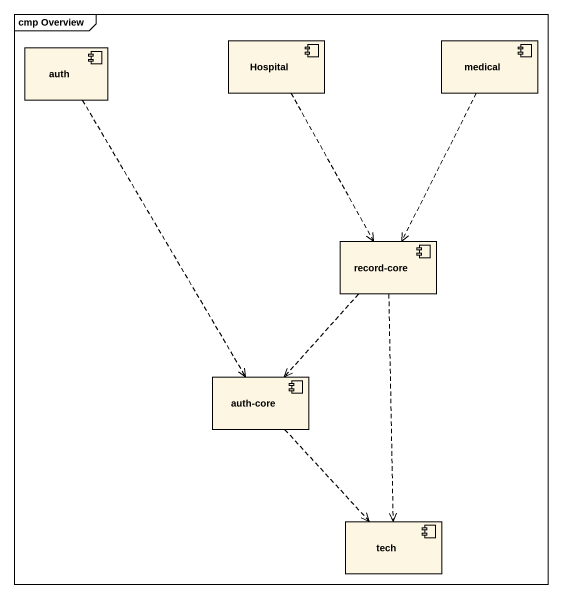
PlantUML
@startuml
mainframe cmp Overview
component Hospital
component medical
component auth
component "record-core" as record_core
component "auth-core" as auth_core
component tech
Hospital ..> record_core
medical ..> record_core
auth ..> auth_core
record_core ..> auth_core
record_core ..> tech
auth_core ..> tech
@enduml
